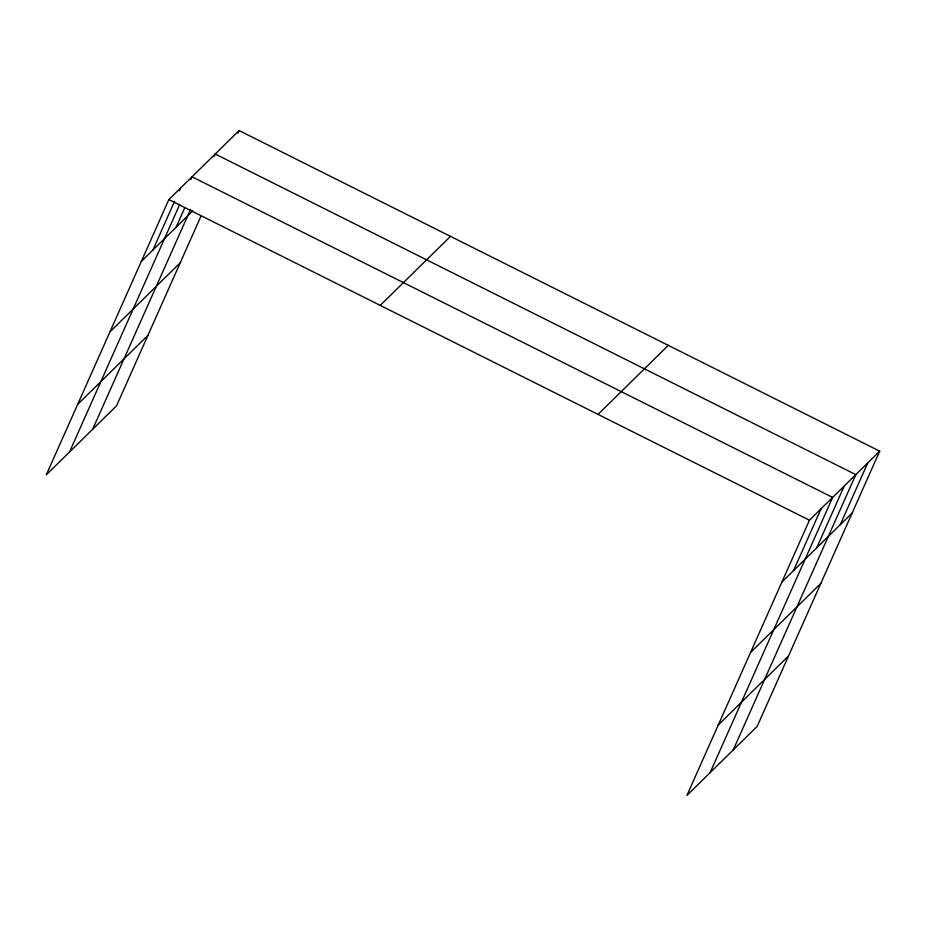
<?xml version="1.0" encoding="UTF-8"?>
<svg xmlns="http://www.w3.org/2000/svg" width="926" height="926" viewBox="0 0 926 926"><rect width="100%" height="100%" fill="white"/><g stroke="black" fill="none" stroke-linecap="round" stroke-linejoin="round"><path stroke-width="1.39" d="M879.7 451.17L809.451 520.204L686.907 795.446L757.155 726.412L879.7 451.17L239.093 130.554L168.845 199.588L46.3 474.83L116.549 405.796L201.116 215.862M152.906 250.02L174.574 201.347M179.262 190.825L180.443 188.198M69.485 452.05L179.725 204.426M190.86 179.436L192.029 176.797L832.636 497.424L710.092 772.666M176.09 227.24L184.876 207.505M92.658 429.27L190.606 209.276M214.033 156.656L215.214 154.017L855.821 474.644L733.265 749.886M237.924 133.182L239.093 130.554M793.513 570.648L821.049 508.814M816.697 547.868L844.223 486.034M840.229 524.741L867.755 462.907M141.319 261.41L192.654 210.966M109.962 331.844L180.211 262.81M77.657 404.396L147.905 335.374M380.25 305.383L450.487 236.361M598.057 414.397L668.294 345.363M781.926 582.037L852.175 513.004M750.569 652.46L820.818 583.426M718.263 725.023L788.512 655.99M168.845 199.588L809.451 520.204"/></g></svg>
